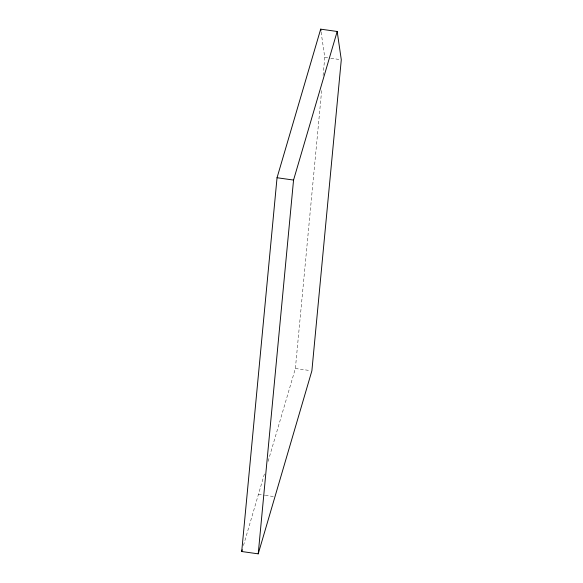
<?xml version="1.0" encoding="UTF-8"?>
<svg xmlns="http://www.w3.org/2000/svg" width="583" height="583" viewBox="0 0 583 583"><rect width="100%" height="100%" fill="white"/><g stroke="black" fill="none" stroke-linecap="round" stroke-linejoin="round"><path stroke-width="0.44" stroke-dasharray="2.92 2.19" d="M268.093 461.393L295.377 368.492L321.794 89.068M323.077 75.506L324.782 57.418L320.934 30.914M243.483 545.462L264.522 473.549M324.782 57.418L329.993 58.154M330.867 58.278L340.421 59.626M295.377 368.492L310.149 370.577M258.407 494.391L264.485 495.251M265.352 495.375L274.914 496.723"/><path stroke-width="0.87" d="M241.712 551.518L277.042 177.735L320.679 29.15L337.185 31.482L341.288 59.75L311.883 370.817L258.218 553.85L241.712 551.518L242.215 549.784M258.218 553.85L293.548 180.067L337.185 31.482M277.042 177.735L293.548 180.067M320.679 29.15L320.934 30.914"/></g></svg>
